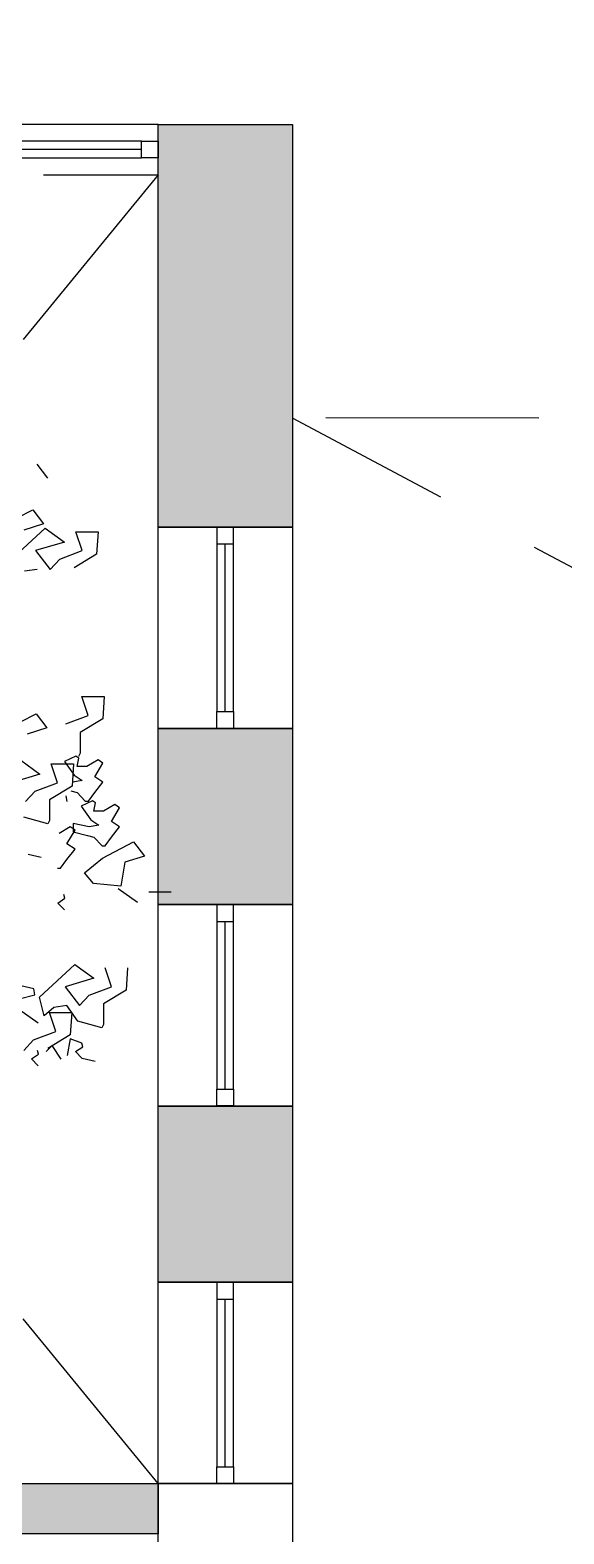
# Model space of a CAD drawing. Header units: metres. Extents: x 1769 to 3632, y 809 to 2652.
# Drawn here: x 2698.121 to 2699.713, y 1864.141 to 1868.622 of the extents above; entities that cross this region are included whole.
import ezdxf

# ---------------------------------------------------------------- set-up
doc = ezdxf.new("R2010")
doc.units = ezdxf.units.M
doc.header["$LTSCALE"] = 10
doc.linetypes.add('HIDDEN', pattern=[9.525, 6.35, -3.175])
for name, color, linetype in [('A-FLOR-LEVL', 2, 'Continuous'), ('A-GLAZ', 150, 'Continuous'), ('A-PATT+', 8, 'Continuous'), ('A-PROJ+', 1, 'HIDDEN'), ('A-WALL', 6, 'Continuous'), ('A-WALL-PATT', 8, 'Continuous'), ('L-PLNT-TREE', 66, 'Continuous')]:
    doc.layers.add(name, color=color, linetype=linetype)

# ---------------------------------------------------------------- blocks, each defined once
blk = doc.blocks.new('*U393')
at = {"layer": 'A-GLAZ', "ltscale": 0.01}
for p, q in [((0.0323058, 0.000025), (0.0355058, 0.000025)), ((0.0323058, 0), (0.0355058, 0)), ((0.0355058, -0.000025), (0.0323058, -0.000025))]:
    blk.add_line(p, q, dxfattribs=at)
for points in [[(0.0322558, -0.000025), (0.0323058, -0.000025), (0.0323058, 0.000025), (0.0322558, 0.000025)], [(0.0355558, -0.000025), (0.0355058, -0.000025), (0.0355058, 0.000025), (0.0355558, 0.000025)]]:
    blk.add_lwpolyline(points, close=True, dxfattribs=at)
blk = doc.blocks.new('ARAYAN')
at = {"layer": 'L-PLNT-TREE', "color": 86}
for p, q in [((147.6075, 305.1054), (147.6397, 305.0629)), ((147.5016, 304.9204), (147.5951, 304.9686)), ((147.5951, 304.9686), (147.6273, 304.9261)), ((147.6328, 304.9129), (147.6905, 304.8715)), ((147.7242, 304.9026), (147.7917, 304.9026)), ((147.7436, 304.8457), (147.7242, 304.9026)), ((147.7917, 304.9026), (147.787, 304.8354)), ((147.6905, 304.8715), (147.6038, 304.8457)), ((147.6472, 304.7889), (147.6761, 304.82)), ((147.6761, 304.82), (147.7436, 304.8457)), ((147.787, 304.8354), (147.7195, 304.7941)), ((147.7426, 304.4081), (147.81, 304.4081)), ((147.7619, 304.3512), (147.7426, 304.4081)), ((147.81, 304.4081), (147.8053, 304.3409)), ((147.5118, 304.3076), (147.6052, 304.3558)), ((147.6052, 304.3558), (147.6374, 304.3133)), ((147.6374, 304.3133), (147.5788, 304.2948)), ((147.6945, 304.3255), (147.7619, 304.3512)), ((147.8053, 304.3409), (147.7378, 304.2997)), ((147.7378, 304.2997), (147.7378, 304.2377)), ((147.7242, 304.2283), (147.6904, 304.2127)), ((147.7338, 304.2231), (147.7242, 304.2283)), ((147.7289, 304.1973), (147.7338, 304.2231)), ((147.7378, 304.2377), (147.7329, 304.2274)), ((147.6168, 304.1749), (147.5301, 304.1491)), ((147.5591, 304.2163), (147.6168, 304.1749)), ((147.6699, 304.1491), (147.6506, 304.2059)), ((147.6506, 304.2059), (147.718, 304.2059)), ((147.6904, 304.2127), (147.7193, 304.1715)), ((147.718, 304.2059), (147.7133, 304.1388)), ((147.7579, 304.1973), (147.7289, 304.1973)), ((147.7916, 304.218), (147.7579, 304.1973)), ((147.7819, 304.1663), (147.806, 304.2076)), ((147.806, 304.2076), (147.7916, 304.218)), ((147.6025, 304.1233), (147.6699, 304.1491)), ((147.7133, 304.1388), (147.6458, 304.0975)), ((147.7434, 304.156), (147.7144, 304.1508)), ((147.7193, 304.1715), (147.7434, 304.156)), ((147.806, 304.1508), (147.7819, 304.1663)), ((147.7819, 304.1198), (147.806, 304.1508)), ((147.5735, 304.0923), (147.6025, 304.1233)), ((147.6458, 304.0975), (147.6458, 304.0355)), ((147.6985, 304.0926), (147.6956, 304.1101)), ((147.7097, 304.125), (147.7289, 304.1198)), ((147.7289, 304.1198), (147.753, 304.094)), ((147.7745, 304.0942), (147.7407, 304.0786)), ((147.753, 304.094), (147.7627, 304.094)), ((147.7627, 304.094), (147.7819, 304.1198)), ((147.7841, 304.0889), (147.7745, 304.0942)), ((147.7792, 304.0632), (147.7841, 304.0889)), ((147.6409, 304.0252), (147.5687, 304.0458)), ((147.7407, 304.0786), (147.7696, 304.0374)), ((147.8082, 304.0632), (147.7792, 304.0632)), ((147.8419, 304.0838), (147.8082, 304.0632)), ((147.8322, 304.0322), (147.8563, 304.0735)), ((147.8563, 304.0735), (147.8419, 304.0838)), ((147.6458, 304.0355), (147.6409, 304.0252)), ((147.7078, 304.0168), (147.6741, 303.9962)), ((147.6981, 303.9651), (147.7222, 304.0065)), ((147.7222, 304.0065), (147.7078, 304.0168)), ((147.7647, 304.0167), (147.7166, 304.0271)), ((147.7166, 304.0271), (147.7166, 304.0012)), ((147.7166, 304.0012), (147.76, 303.9909)), ((147.7937, 304.0219), (147.7647, 304.0167)), ((147.7696, 304.0374), (147.7937, 304.0219)), ((147.8563, 304.0167), (147.8322, 304.0322)), ((147.8322, 303.9857), (147.8563, 304.0167)), ((147.7222, 303.9496), (147.6981, 303.9651)), ((147.6981, 303.9187), (147.7222, 303.9496)), ((147.76, 303.9909), (147.7792, 303.9857)), ((147.7792, 303.9857), (147.8033, 303.9599)), ((147.8033, 303.9599), (147.813, 303.9599)), ((147.805, 303.923), (147.8984, 303.9712)), ((147.813, 303.9599), (147.8322, 303.9857)), ((147.8984, 303.9712), (147.9306, 303.9288)), ((147.6204, 303.9247), (147.5819, 303.9339)), ((147.6788, 303.8928), (147.6981, 303.9187)), ((147.7503, 303.8786), (147.805, 303.923)), ((147.872, 303.9102), (147.8597, 303.8383)), ((147.9306, 303.9288), (147.872, 303.9102)), ((147.6692, 303.8928), (147.6788, 303.8928)), ((147.778, 303.8466), (147.7503, 303.8786)), ((147.8597, 303.8383), (147.778, 303.8466)), ((147.8523, 303.8317), (147.91, 303.7903)), ((147.9437, 303.8214), (148.0112, 303.8214)), ((147.6702, 303.7878), (147.6918, 303.8025)), ((147.6907, 303.7673), (147.6702, 303.7878)), ((147.6918, 303.8025), (147.6887, 303.813)), ((147.6152, 303.5057), (147.7213, 303.6038)), ((147.7213, 303.6038), (147.779, 303.5624)), ((147.8321, 303.5366), (147.8128, 303.5935)), ((147.8802, 303.5935), (147.8755, 303.5263)), ((147.779, 303.5624), (147.6923, 303.5366)), ((147.5548, 303.5005), (147.6011, 303.5127)), ((147.5982, 303.5301), (147.5597, 303.5394)), ((147.6011, 303.5127), (147.5982, 303.5301)), ((147.6297, 303.4489), (147.6152, 303.5057)), ((147.6923, 303.5366), (147.7357, 303.4798)), ((147.7357, 303.4798), (147.7647, 303.5109)), ((147.7647, 303.5109), (147.8321, 303.5366)), ((147.8755, 303.5263), (147.808, 303.4851)), ((147.5537, 303.4697), (147.6114, 303.4283)), ((147.6586, 303.4747), (147.6297, 303.4489)), ((147.6645, 303.4025), (147.6451, 303.4594)), ((147.6451, 303.4594), (147.7126, 303.4594)), ((147.6972, 303.4798), (147.6586, 303.4747)), ((147.7309, 303.4334), (147.6972, 303.4798)), ((147.7126, 303.4594), (147.7078, 303.3922)), ((147.808, 303.4851), (147.808, 303.4231)), ((147.8032, 303.4128), (147.7309, 303.4334)), ((147.808, 303.4231), (147.8032, 303.4128)), ((147.568, 303.3457), (147.597, 303.3768)), ((147.597, 303.3768), (147.6645, 303.4025)), ((147.7078, 303.3922), (147.6404, 303.3509)), ((147.7073, 303.3801), (147.6986, 303.3305)), ((147.7422, 303.3672), (147.7073, 303.3801)), ((147.7453, 303.3567), (147.7422, 303.3672)), ((147.5911, 303.3198), (147.6128, 303.3345)), ((147.6116, 303.2993), (147.5911, 303.3198)), ((147.6128, 303.3345), (147.6096, 303.345)), ((147.6538, 303.3607), (147.6356, 303.3424)), ((147.6805, 303.3193), (147.6538, 303.3607)), ((147.7237, 303.342), (147.7453, 303.3567)), ((147.7441, 303.3215), (147.7237, 303.342)), ((147.7826, 303.3122), (147.7441, 303.3215))]:
    blk.add_line(p, q, dxfattribs=at)
at = {"layer": 'L-PLNT-TREE', "color": 64}
for p, q in [((147.5267, 304.8148), (147.6328, 304.9129)), ((147.6273, 304.9261), (147.5687, 304.9076)), ((147.6038, 304.8457), (147.6472, 304.7889)), ((147.6087, 304.7889), (147.5701, 304.7838))]:
    blk.add_line(p, q, dxfattribs=at)
blk = doc.blocks.new('*U476')
at = {"layer": 'A-GLAZ', "ltscale": 0.01}
for p, q in [((0.0338558, 0.000025), (0.0343558, 0.000025)), ((0.0338558, 0), (0.0343558, 0)), ((0.0343558, -0.000025), (0.0338558, -0.000025))]:
    blk.add_line(p, q, dxfattribs=at)
for points in [[(0.0338058, -0.000025), (0.0338558, -0.000025), (0.0338558, 0.000025), (0.0338058, 0.000025)], [(0.0344058, -0.000025), (0.0343558, -0.000025), (0.0343558, 0.000025), (0.0344058, 0.000025)]]:
    blk.add_lwpolyline(points, close=True, dxfattribs=at)
blk = doc.blocks.new('A$Ca70b421f')
at = {"layer": 'A-PATT+', "ltscale": 0.01, "true_color": 0x939598}
h = blk.add_hatch(dxfattribs=at)
h.set_pattern_fill('DOLMIT', color=252, scale=0.018)
edge = h.paths.add_edge_path()
edge.add_line((25.336, 3.261), (25.336, 0.2))
edge.add_line((25.336, 0.2), (21.7137, 0.2008))
edge.add_arc((21.0849, 39.1483), 38.9526, 269.18272, 270.92484, ccw=False)
edge.add_arc((20.4924, -1.9182), 2.1182, 88.9999, 105.352)
edge.add_arc((20.2844, -1.1028), 1.277, 106.0408, 133.345)
edge.add_line((19.4079, -0.1742), (20.1805, -0.8937))
edge.add_arc((22.7378, -4.4897), 4.4126, 113.9193, 125.4178, ccw=False)
edge.add_arc((23.1734, -5.7416), 5.7347, 93.3642, 112.82617, ccw=False)
edge.add_line((22.8368, -0.0169), (25.336, 0))
edge.add_line((25.336, 0), (40.8755, 0))
edge.add_line((40.8755, 0), (40.8755, 8.8623))
edge.add_line((40.8755, 8.8623), (64.844, 22.7005))
edge.add_line((64.844, 22.7005), (63.6758, 24.7237))
edge.add_line((63.6758, 24.7237), (62.1168, 23.8237))
edge.add_line((62.1168, 23.8237), (61.5418, 24.8196))
edge.add_line((61.5418, 24.8196), (63.1012, 25.7199))
edge.add_line((63.1012, 25.7199), (57.7874, 34.9238))
edge.add_line((57.7874, 34.9238), (54.6065, 33.0876))
edge.add_line((54.6065, 33.0876), (54.6064, 20.8154))
edge.add_line((54.6064, 20.8154), (49.8442, 18.0657))
edge.add_line((49.8442, 18.0657), (50.419, 17.0701))
edge.add_line((50.419, 17.0701), (50.0293, 16.8451))
edge.add_line((50.0293, 16.8451), (49.4544, 17.8408))
edge.add_line((49.4544, 17.8408), (45.1837, 15.3751))
edge.add_line((45.1837, 15.3751), (16.566, 15.375))
edge.add_line((16.566, 15.375), (16.566, 15.5))
edge.add_line((16.566, 15.5), (7.1793, 15.5))
edge.add_line((7.1793, 15.5), (7.1793, 19.454))
edge.add_line((7.1793, 19.454), (0, 19.4542))
edge.add_line((0, 19.4542), (0.0007, 13.375))
edge.add_line((0.0007, 13.375), (15.066, 13.375))
edge.add_line((15.066, 13.375), (15.066, 2.4175))
edge.add_arc((18.8858, 2.4729), 3.8202, 180.8316, 254.2952)
edge.add_arc((18.5138, 0.5707), 1.8948, 223.0293, 249.5502, ccw=False)
edge.add_arc((18.2834, 1.0412), 2.1079, 148.2186, 236.7821, ccw=False)
edge.add_arc((18.6399, 0.629), 2.633, 91.5547, 144.6769, ccw=False)
edge.add_line((18.5684, 3.261), (25.336, 3.261))
h.paths.add_polyline_path([(28.836, 4.3999), (37.9755, 4.3999), (37.9755, 3.6999), (29.536, 3.6999), (29.536, 2.6653), (28.836, 2.6653)], flags=16)
h.paths.add_polyline_path([(23.836, 4.5999), (17.986, 4.5999), (17.986, 12.575), (20.486, 12.575), (20.486, 7.5999), (37.9755, 7.5999), (37.9755, 4.5999)], flags=16)
edge = h.paths.add_edge_path(flags=16)
edge.add_arc((21.0849, 39.1483), 39.1526, 269.18224, 270.86008, ccw=False)
edge.add_arc((20.4924, -1.9182), 1.9182, 88.9906, 105.3155)
edge.add_arc((20.2844, -1.1028), 1.077, 106.1036, 121.8452)
edge.add_line((19.7162, -0.188), (20.1997, -0.6382))
edge.add_arc((22.7378, -4.4897), 4.6126, 113.8955, 123.3845, ccw=False)
edge.add_arc((23.1734, -5.7416), 5.9347, 104.6475, 112.84455, ccw=False)

msp = doc.modelspace()

# ---------------------------------------------------------------- block references
at = {"layer": 'A-FLOR-LEVL'}
msp.add_blockref('A$Ca70b421f', (2681.9374, 1840.6909), dxfattribs=at)

# ---------------------------------------------------------------- next in the draw order: hatches: boundary and pattern name
at = {"layer": 'A-WALL-PATT', "ltscale": 0.01}
h = msp.add_hatch(color=256, dxfattribs=at)
h.dxf.hatch_style = 1
h.paths.add_polyline_path([(2698.5034, 1868.3408), (2698.9034, 1868.3408), (2698.9034, 1867.1408), (2698.5034, 1867.1408)])
h = msp.add_hatch(color=256, dxfattribs=at)
h.dxf.hatch_style = 1
h.paths.add_polyline_path([(2698.5034, 1866.5408), (2698.9034, 1866.5408), (2698.9034, 1866.0158), (2698.5034, 1866.0158)])
h = msp.add_hatch(color=256, dxfattribs=at)
h.dxf.hatch_style = 1
h.paths.add_polyline_path([(2698.5034, 1865.4158), (2698.9034, 1865.4158), (2698.9034, 1864.8908), (2698.5034, 1864.8908)])
h = msp.add_hatch(color=256, dxfattribs=at)
h.dxf.hatch_style = 1
h.paths.add_polyline_path([(2695.3034, 1864.1408), (2696.4034, 1864.141), (2696.4034, 1864.291), (2694.8601, 1864.2908), (2694.8601, 1864.1408), (2695.1534, 1864.1408), (2695.1534, 1863.2909), (2695.3034, 1863.2909)])
h.paths.add_polyline_path([(2696.9036, 1864.141), (2696.9036, 1864.291), (2698.5034, 1864.2908), (2698.5034, 1864.1408)])
h.paths.add_polyline_path([(2692.4667, 1864.1408), (2691.3667, 1864.141), (2691.3667, 1864.291), (2692.9101, 1864.2908), (2692.9101, 1864.1408), (2692.6167, 1864.1408), (2692.6167, 1863.2909), (2692.4667, 1863.2909)])

# ---------------------------------------------------------------- next in the draw order: linework, layer by layer
at = {"layer": 'A-PROJ+', "ltscale": 0.01}
for p, q in [((2698.5034, 1868.1908), (2695.3034, 1864.2908)), ((2698.5034, 1864.2908), (2695.3034, 1868.1908)), ((2705.3534, 1867.4658), (2698.9034, 1867.4659)), ((2719.513, 1856.466), (2698.9034, 1867.4658))]:
    msp.add_line(p, q, dxfattribs=at)
for points in [[(2695.3034, 1868.1908), (2698.5034, 1868.1908), (2698.5034, 1868.3408), (2695.1534, 1868.3408), (2695.1534, 1864.2908), (2695.3034, 1864.2908)], [(2698.5033, 1867.1408), (2698.9034, 1867.1408), (2698.9035, 1866.5408), (2698.5034, 1866.5408)], [(2698.5033, 1866.0158), (2698.9033, 1866.0158), (2698.9034, 1865.4158), (2698.5033, 1865.4158)], [(2698.5033, 1864.8908), (2698.9034, 1864.8908), (2698.9035, 1864.2908), (2698.5034, 1864.2908)]]:
    msp.add_lwpolyline(points, close=True, dxfattribs=at)
at = {"layer": 'A-WALL', "ltscale": 0.01}
for points in [[(2698.5034, 1868.3408), (2698.9034, 1868.3408), (2698.9034, 1867.1408), (2698.5034, 1867.1408)], [(2698.5034, 1866.5408), (2698.9034, 1866.5408), (2698.9034, 1866.0158), (2698.5034, 1866.0158)], [(2698.5034, 1865.4158), (2698.9034, 1865.4158), (2698.9034, 1864.8908), (2698.5034, 1864.8908)], [(2696.9036, 1864.141), (2696.9036, 1864.291), (2698.5034, 1864.2908), (2698.5034, 1864.1408)], [(2698.5034, 1864.2908), (2698.9034, 1864.2908), (2698.9033, 1856.4659), (2698.5033, 1856.4659)]]:
    msp.add_lwpolyline(points, close=True, dxfattribs=at)

# ---------------------------------------------------------------- next in the draw order: block references
at = {"layer": 'A-GLAZ', "ltscale": 0.01, "xscale": -1000.000000000007, "yscale": 1000.000000000007, "zscale": 1000.000000000007}
for name, p, rotation in [('*U393', (2730.7592, 1868.2662), 0.0006849281418830343), ('*U476', (2698.7036, 1832.7351), 270.0006849281419), ('*U476', (2698.7035, 1831.6101), 270.0006849281419), ('*U476', (2698.7036, 1830.485), 270.0006849281419)]:
    msp.add_blockref(name, p, dxfattribs=dict(at, rotation=rotation))
at = {"layer": 'L-PLNT-TREE', "xscale": 0.992608940085266, "yscale": 0.992608940085266, "zscale": 0.992608940085266}
msp.add_blockref('ARAYAN', (2551.6248, 1564.4781), dxfattribs=at)

doc.saveas('drawing.dxf')
